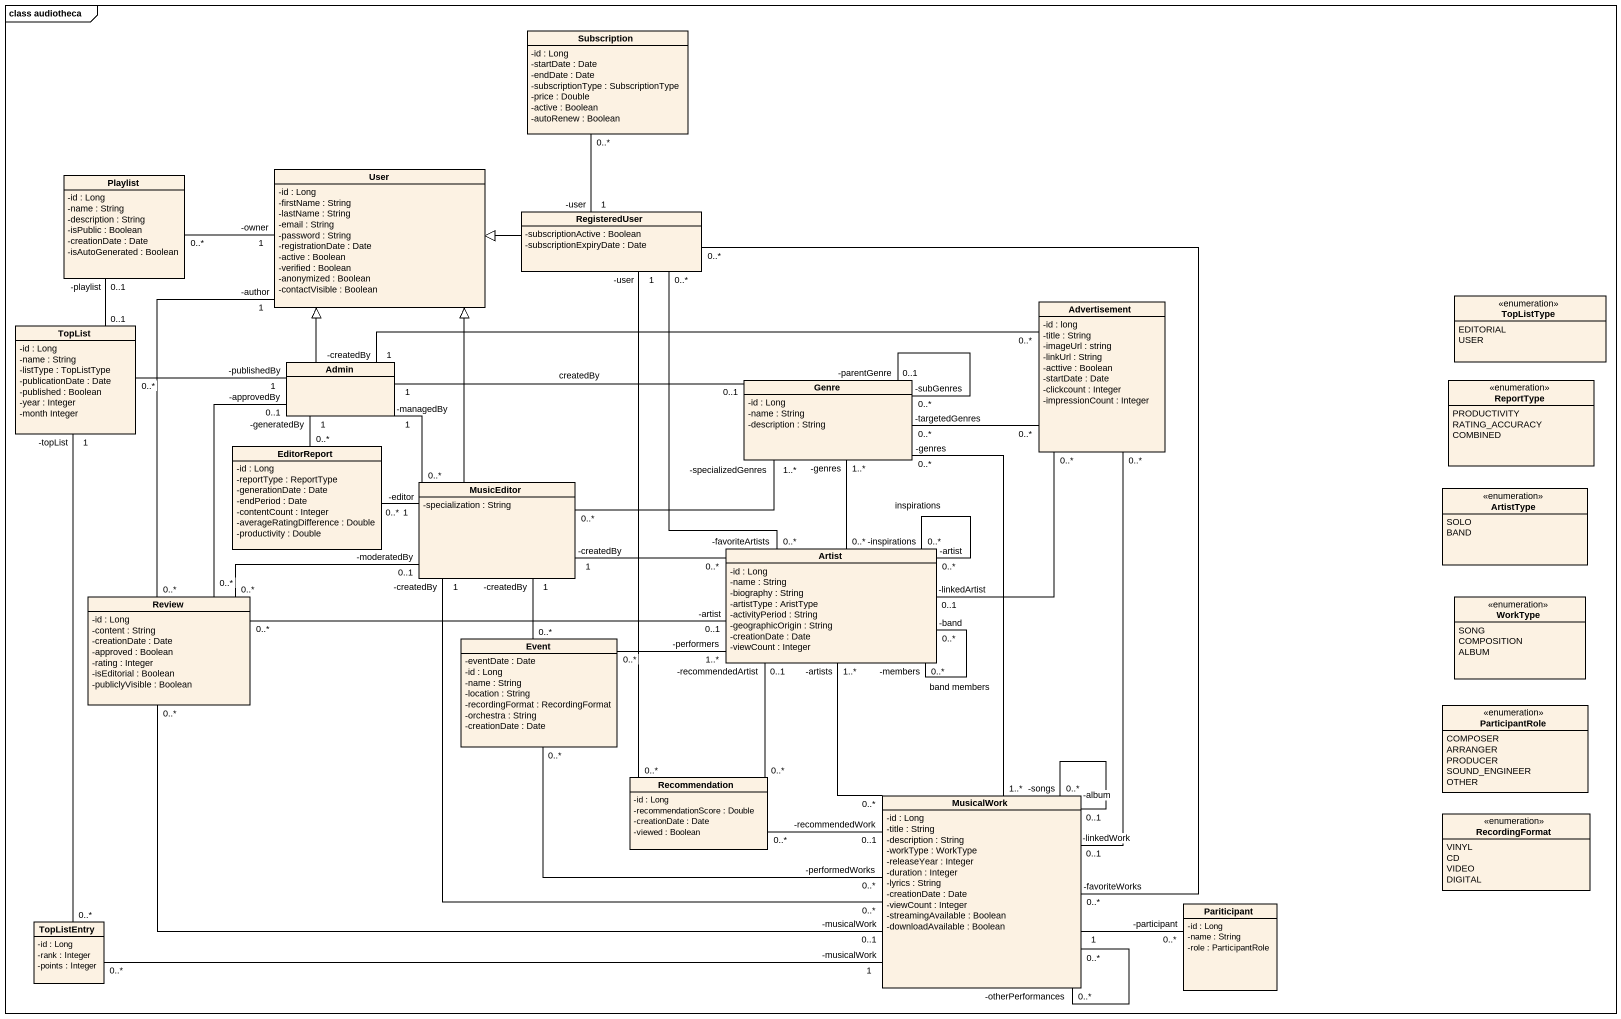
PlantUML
@startuml
mainframe class audiotheca
hide circle
hide empty members
skinparam classAttributeIconSize 0
class Subscription {
  -id : Long
  -startDate : Date
  -endDate : Date
  -subscriptionType : SubscriptionType
  -price : Double
  -active : Boolean
  -autoRenew : Boolean
}
class User {
  -id : Long
  -firstName : String
  -lastName : String
  -email : String
  -password : String
  -registrationDate : Date
  -active : Boolean
  -verified : Boolean
  -anonymized : Boolean
  -contactVisible : Boolean
}
class Playlist {
  -id : Long
  -name : String
  -description : String
  -isPublic : Boolean
  -creationDate : Date
  -isAutoGenerated : Boolean
}
class RegisteredUser {
  -subscriptionActive : Boolean
  -subscriptionExpiryDate : Date
}
class TopList {
  -id : Long
  -name : String
  -listType : TopListType
  -publicationDate : Date
  -published : Boolean
  -year : Integer
  -month Integer
}
class Advertisement {
  -id : long
  -title : String
  -imageUrl : string
  -linkUrl : String
  -acttive : Boolean
  -startDate : Date
  -clickcount : Integer
  -impressionCount : Integer
}
enum TopListType {
  EDITORIAL
  USER
}
class Admin
class Genre {
  -id : Long
  -name : String
  -description : String
}
enum ReportType {
  PRODUCTIVITY
  RATING_ACCURACY
  COMBINED
}
class EditorReport {
  -id : Long
  -reportType : ReportType
  -generationDate : Date
  -endPeriod : Date
  -contentCount : Integer
  -averageRatingDifference : Double
  -productivity : Double
}
class MusicEditor {
  -specialization : String
}
enum ArtistType {
  SOLO
  BAND
}
class Artist {
  -id : Long
  -name : String
  -biography : String
  -artistType : AristType
  -activityPeriod : String
  -geographicOrigin : String
  -creationDate : Date
  -viewCount : Integer
}
class Review {
  -id : Long
  -content : String
  -creationDate : Date
  -approved : Boolean
  -rating : Integer
  -isEditorial : Boolean
  -publiclyVisible : Boolean
}
enum WorkType {
  SONG
  COMPOSITION
  ALBUM
}
class Event {
  -eventDate : Date
  -id : Long
  -name : String
  -location : String
  -recordingFormat : RecordingFormat
  -orchestra : String
  -creationDate : Date
}
enum ParticipantRole {
  COMPOSER
  ARRANGER
  PRODUCER
  SOUND_ENGINEER
  OTHER
}
class Recommendation {
  -id : Long
  -recommendationScore : Double
  -creationDate : Date
  -viewed : Boolean
}
class MusicalWork {
  -id : Long
  -title : String
  -description : String
  -workType : WorkType
  -releaseYear : Integer
  -duration : Integer
  -lyrics : String
  -creationDate : Date
  -viewCount : Integer
  -streamingAvailable : Boolean
  -downloadAvailable : Boolean
}
enum RecordingFormat {
  VINYL
  CD
  VIDEO
  DIGITAL
}
class Pariticipant {
  -id : Long
  -name : String
  -role : ParticipantRole
}
class TopListEntry {
  -id : Long
  -rank : Integer
  -points : Integer
}
Subscription "0..*" -- "1\n-user" RegisteredUser
Playlist "0..*" -right- "-owner\n1" User
RegisteredUser -left-|> User
TopList "0..1" -up- "-playlist\n0..1" Playlist
TopList "0..*" -right- "-publishedBy\n1" Admin
Advertisement "0..*" -left- "-targetedGenres\n0..*" Genre
Admin -up-|> User
Admin "-createdBy\n1" -right- "0..*" Advertisement
Admin "1" -right- "0..1" Genre : createdBy
Genre "0..*\n-subGenres" -- "0..1\n-parentGenre" Genre
Genre "1..*\n-genres" -- "0..*" Artist
EditorReport "0..*" -up- "1\n-generatedBy" Admin
MusicEditor -up-|> User
MusicEditor "0..*" -up- "-managedBy\n1" Admin
MusicEditor "0..*" -right- "-specializedGenres\n1..*" Genre
MusicEditor "1\n-editor" -left- "0..*" EditorReport
Artist "-favoriteArtists\n0..*" -up- "0..*" RegisteredUser
Artist "-linkedArtist\n0..1" -up- "0..*" Advertisement
Artist "0..*" -left- "1\n-createdBy" MusicEditor
Artist "-members\n0..*" -- "-band\n0..*" Artist : band members
Artist "-inspirations\n0..*" -- "-artist\n0..*" Artist : inspirations
Review "0..*" -up- "-author\n1" User
Review "0..*" -up- "-approvedBy\n0..1" Admin
Review "0..*" -right- "-moderatedBy\n0..1" MusicEditor
Review "0..*" -right- "-artist\n0..1" Artist
Review "0..*" -right- "-musicalWork\n0..1" MusicalWork
Event "0..*" -up- "-createdBy\n1" MusicEditor
Event "0..*" -right- "-performers\n1..*" Artist
Event "0..*" -right- "-performedWorks\n0..*" MusicalWork
Recommendation "0..*" -up- "-user\n1" RegisteredUser
Recommendation "0..*" -up- "-recommendedArtist\n0..1" Artist
Recommendation "0..*" -right- "0..1\n-recommendedWork" MusicalWork
MusicalWork "-favoriteWorks\n0..*" -up- "0..*" RegisteredUser
MusicalWork "-linkedWork\n0..1" -up- "0..*" Advertisement
MusicalWork "1..*" -up- "-genres\n0..*" Genre
MusicalWork "0..*" -up- "-createdBy\n1" MusicEditor
MusicalWork "0..*" -up- "-artists\n1..*" Artist
MusicalWork "-songs\n0..*" -- "-album\n0..1" MusicalWork
MusicalWork "-otherPerformances\n0..*" -- "0..*" MusicalWork
MusicalWork "1" -right- "-participant\n0..*" Pariticipant
TopListEntry "0..*" -up- "-topList\n1" TopList
TopListEntry "0..*" -right- "-musicalWork\n1" MusicalWork
@enduml
